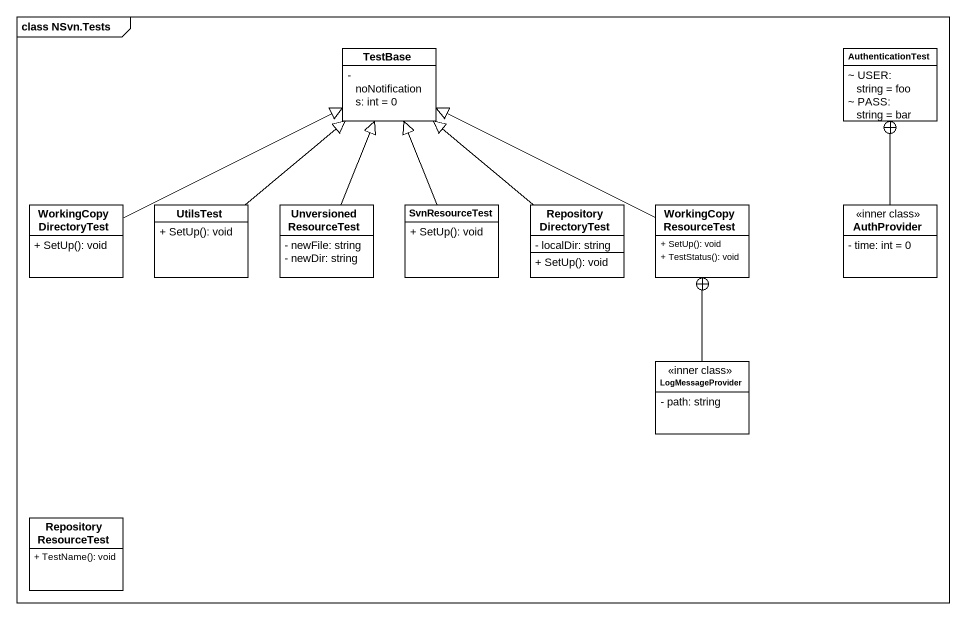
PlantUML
@startuml
mainframe class NSvn.Tests
hide circle
hide empty members
skinparam classAttributeIconSize 0
class TestBase {
  - noNotifications: int = 0
}
class AuthenticationTest {
  ~ USER: string = foo
  ~ PASS: string = bar
}
class WorkingCopyDirectoryTest {
  + SetUp(): void
}
class UtilsTest {
  + SetUp(): void
}
class UnversionedResourceTest {
  - newFile: string
  - newDir: string
}
class SvnResourceTest {
  + SetUp(): void
}
class RepositoryDirectoryTest {
  - localDir: string
  + SetUp(): void
}
class WorkingCopyResourceTest {
  + SetUp(): void
  + TestStatus(): void
}
class AuthProvider <<inner class>> {
  - time: int = 0
}
class LogMessageProvider <<inner class>> {
  - path: string
}
class RepositoryResourceTest {
  + TestName(): void
}
WorkingCopyDirectoryTest -right-|> TestBase
UtilsTest -up-|> TestBase
UnversionedResourceTest -up-|> TestBase
SvnResourceTest -up-|> TestBase
RepositoryDirectoryTest -up-|> TestBase
WorkingCopyResourceTest -left-|> TestBase
AuthProvider -up-+ AuthenticationTest
LogMessageProvider -up-+ WorkingCopyResourceTest
@enduml
